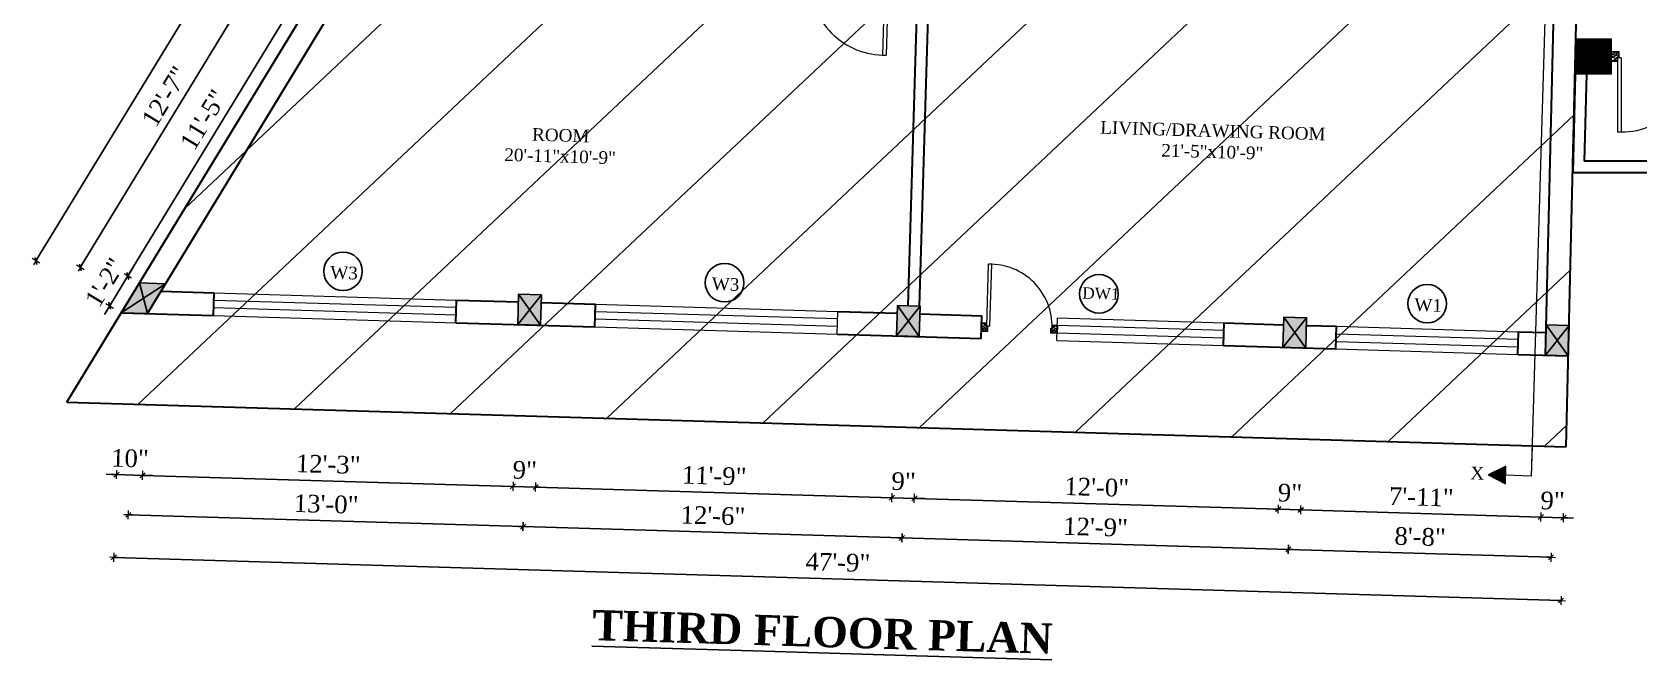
# Model space of a CAD drawing. Header units: inches. Extents: x 4069 to 291496, y -47643 to 12535.
# Drawn here: x 131821 to 132457, y -21510 to -21261 of the extents above; entities that cross this region are included whole.
import ezdxf

# ---------------------------------------------------------------- set-up
doc = ezdxf.new("R2010")
doc.units = ezdxf.units.IN
doc.header["$LTSCALE"] = 5
doc.header["$MEASUREMENT"] = 0
for name, color, linetype, lineweight in [('A-WALL', 7, 'Continuous', 9), ('Dimension', 7, 'Continuous', 18), ('DOOR', 62, 'Continuous', 0), ('Dw', 2, 'Continuous', 18)]:
    doc.layers.add(name, color=color, linetype=linetype, lineweight=lineweight)
doc.layers.add('dim line', color=7, linetype='Continuous', lineweight=15, true_color=0xfab2b2)
doc.layers.add('TEXT', color=6, linetype='Continuous')
doc.layers.add('WALL', color=7, linetype='Continuous')
doc.styles.add('ordinary', font='times.ttf')
doc.dimstyles.new('Copy of 96', dxfattribs={"dimtxt": 7, "dimasz": 4, "dimexe": 0.5, "dimexo": 0.5, "dimgap": 3, "dimtad": 1, "dimdec": 1, "dimzin": 11, "dimdsep": 46, "dimlunit": 4, "dimtxsty": 'ordinary', "dimblk": 'OBLIQUE', "dimcen": 0.09, "dimse1": 1, "dimse2": 1, "dimclrt": 6, "dimazin": 0, "dimtfac": 1, "dimtdec": 1, "dimtix": 1, "dimtmove": 2, "dimatfit": 3, "dimldrblk": 'leader', "dimfxl": 0.5, "dimfxlon": 1, "dimtolj": 1, "dimtzin": 0, "dimarcsym": 0})

# ---------------------------------------------------------------- blocks, each defined once
blk = doc.blocks.new('C1a')
at = {"color": 1, "ltscale": 5}
for p, q in [((18657.75, 4625.76), (18648.75, 4625.76)), ((18648.75, 4625.76), (18648.82, 4613.76)), ((18657.82, 4613.76), (18657.75, 4625.76)), ((18648.82, 4613.76), (18657.82, 4613.76))]:
    blk.add_line(p, q, dxfattribs=at)
blk = doc.blocks.new('c2a')
at = {"color": 1, "ltscale": 5}
for p, q in [((18091.63, 4625.76), (18084.82, 4613.76)), ((18101.98, 4625.76), (18091.63, 4625.76)), ((18095.17, 4613.76), (18101.98, 4625.76)), ((18084.82, 4613.76), (18095.17, 4613.76))]:
    blk.add_line(p, q, dxfattribs=at)
blk = doc.blocks.new('A$C27B36B59')
at = {"layer": 'DOOR'}
for p, q in [((0, 4), (0, 0)), ((2.5, 4), (0, 4)), ((0, 0), (3, 0)), ((2.5, 2.5), (2.5, 4)), ((3, 2.5), (2.5, 2.5)), ((3, 0), (3, 2.5))]:
    blk.add_line(p, q, dxfattribs=at)
for centre, radius, start, end in [((-1.4, -0.54), 4.75, 22.14107, 72.83803), ((1.34, 2.09), 1.64, 45.13802, 144.89476), ((2.21, 0.3), 2.49, 83.31492, 152.65798), ((0.13, 0.37), 2.05, 349.48753, 93.68048), ((1.96, -0.47), 2.01, 58.74475, 166.49498), ((-0.06, 0.32), 1.13, 343.54197, 86.94698), ((2.08, -0.4), 1.17, 38.28162, 160.15192)]:
    blk.add_arc(centre, radius, start, end, dxfattribs=at)
blk = doc.blocks.new('D2')
at = {"layer": 'DOOR'}
for p, q in [((74473.95, 24047.59), (74473.95, 24018.09)), ((74473.95, 24047.59), (74475.45, 24047.59)), ((74475.45, 24047.59), (74475.45, 24018.13))]:
    blk.add_line(p, q, dxfattribs=at)
blk.add_arc((74473.95, 24047.59), 29.5, 180, 272.9146, dxfattribs=at)
at = {"layer": 'DOOR', "xscale": -1, "rotation": 180}
blk.add_blockref('A$C27B36B59', (74441.95, 24050.09), dxfattribs=at)
at = {"layer": 'DOOR', "rotation": 180}
blk.add_blockref('A$C27B36B59', (74477.95, 24050.09), dxfattribs=at)
blk = doc.blocks.new('x-x')
at = {"ltscale": 5}
for points in [[(11364.03, -701.52), (11364.03, -694.51), (11357.15, -698.09)], [(11364.03, -1135.52), (11364.03, -1128.51), (11357.15, -1132.09)]]:
    blk.add_hatch(color=256, dxfattribs=at).paths.add_polyline_path(points)
for p, q in [((11364.03, -694.51), (11357.15, -698.09)), ((11357.15, -698.09), (11364.03, -701.52)), ((11364.03, -701.52), (11364.03, -694.51)), ((11374.13, -698.09), (11364.03, -698.09)), ((11374.13, -698.09), (11374.13, -1132.09)), ((11364.03, -1128.51), (11357.15, -1132.09)), ((11364.03, -1135.52), (11364.03, -1128.51)), ((11357.15, -1132.09), (11364.03, -1135.52)), ((11374.13, -1132.09), (11364.03, -1132.09))]:
    blk.add_line(p, q, dxfattribs=at)
at = {"layer": 'A-WALL', "color": 1, "ltscale": 5}
blk.add_line((11374.13, -1120.09), (11374.13, -1132.09), dxfattribs=at)
at = {"layer": 'TEXT', "style": 'ordinary'}
for p in [(11350.08, -700.97), (11350.08, -1134.1)]:
    blk.add_text('X', height=5, dxfattribs=at).set_placement(p)
blk = doc.blocks.new('oblique')
at = {"color": 0, "lineweight": -2}
blk.add_line((0.25, 0.25), (-0.25, -0.25), dxfattribs=at)
at = {"layer": 'dim line', "lineweight": 9}
for p, q in [((-0.4375, 0), (0.4375, 0)), ((0, 0.4375), (0, -0.4375))]:
    blk.add_line(p, q, dxfattribs=at)
blk = doc.blocks.new('*D3497')
at = {"layer": 'A-WALL', "color": 0, "lineweight": -2, "ltscale": 50, "transparency": 16777216}
blk.add_line((132422.38, -21469.23), (132318.42, -21466.12), dxfattribs=at)
at = {"layer": 'Defpoints', "color": 0, "ltscale": 50, "transparency": 16777216}
for p in [(132320.81, -21386.23), (132424.76, -21389.33), (132318.42, -21466.12)]:
    blk.add_point(p, dxfattribs=at)
at = {"layer": 'A-WALL', "color": 0, "lineweight": -2, "ltscale": 50, "transparency": 16777216, "xscale": 4, "yscale": 4, "zscale": 4}
for p, rotation in [((132318.42, -21466.12), 178.289985427954), ((132422.38, -21469.23), 358.289985427954)]:
    blk.add_blockref('oblique', p, dxfattribs=dict(at, rotation=rotation))
at = {"layer": 'A-WALL', "color": 6, "ltscale": 50, "transparency": 16777216, "insert": (132370.6, -21461.12), "char_height": 7, "attachment_point": 5, "rotation": 358.28999, "style": 'ordinary'}
blk.add_mtext('\\A1;8\'-8"', dxfattribs=at)
blk = doc.blocks.new('_OBLIQUE')
at = {"color": 0, "linetype": 'ByBlock'}
blk.add_line((-0.5, -0.5), (0.5, 0.5), dxfattribs=at)
blk = doc.blocks.new('leader')
at = {"layer": 'Dimension'}
for p, q in [((0, -4.33), (0, 4.33)), ((-4.42, 0), (4.42, 0))]:
    blk.add_line(p, q, dxfattribs=at)
blk = doc.blocks.new('*D3498')
at = {"layer": 'A-WALL', "color": 0, "lineweight": -2, "ltscale": 50, "transparency": 16777216}
blk.add_line((132318.42, -21466.12), (132165.49, -21461.56), dxfattribs=at)
at = {"layer": 'Defpoints', "color": 0, "ltscale": 50, "transparency": 16777216}
for p in [(132167.88, -21381.66), (132320.81, -21386.23), (132165.49, -21461.56)]:
    blk.add_point(p, dxfattribs=at)
at = {"layer": 'A-WALL', "color": 0, "lineweight": -2, "ltscale": 50, "transparency": 16777216, "xscale": 4, "yscale": 4, "zscale": 4}
for p, rotation in [((132165.49, -21461.56), 178.2899854279597), ((132318.42, -21466.12), 358.2899854279598)]:
    blk.add_blockref('oblique', p, dxfattribs=dict(at, rotation=rotation))
at = {"layer": 'A-WALL', "color": 6, "ltscale": 50, "transparency": 16777216, "insert": (132242.15, -21457.27), "char_height": 7, "attachment_point": 5, "rotation": 358.28999, "style": 'ordinary'}
blk.add_mtext('\\A1;12\'-9"', dxfattribs=at)
blk = doc.blocks.new('*D3499')
at = {"layer": 'A-WALL', "color": 0, "lineweight": -2, "ltscale": 50, "transparency": 16777216}
blk.add_line((132165.49, -21461.56), (132015.56, -21457.08), dxfattribs=at)
at = {"layer": 'Defpoints', "color": 0, "ltscale": 50, "transparency": 16777216}
for p in [(132017.94, -21377.19), (132167.88, -21381.66), (132015.56, -21457.08)]:
    blk.add_point(p, dxfattribs=at)
at = {"layer": 'A-WALL', "color": 0, "lineweight": -2, "ltscale": 50, "transparency": 16777216, "xscale": 4, "yscale": 4, "zscale": 4}
for p, rotation in [((132015.56, -21457.08), 178.2899854279597), ((132165.49, -21461.56), 358.2899854279598)]:
    blk.add_blockref('oblique', p, dxfattribs=dict(at, rotation=rotation))
at = {"layer": 'A-WALL', "color": 6, "ltscale": 50, "transparency": 16777216, "insert": (132090.72, -21452.76), "char_height": 7, "attachment_point": 5, "rotation": 358.28999, "style": 'ordinary'}
blk.add_mtext('\\A1;12\'-6"', dxfattribs=at)
blk = doc.blocks.new('*D3500')
at = {"layer": 'A-WALL', "color": 0, "lineweight": -2, "ltscale": 50, "transparency": 16777216}
blk.add_line((132015.56, -21457.08), (131859.3, -21452.42), dxfattribs=at)
at = {"layer": 'Defpoints', "color": 0, "ltscale": 50, "transparency": 16777216}
for p in [(131861.69, -21372.52), (132017.94, -21377.19), (131859.3, -21452.42)]:
    blk.add_point(p, dxfattribs=at)
at = {"layer": 'A-WALL', "color": 0, "lineweight": -2, "ltscale": 50, "transparency": 16777216, "xscale": 4, "yscale": 4, "zscale": 4}
for p, rotation in [((131859.3, -21452.42), 178.2899854279597), ((132015.56, -21457.08), 358.2899854279598)]:
    blk.add_blockref('oblique', p, dxfattribs=dict(at, rotation=rotation))
at = {"layer": 'A-WALL', "color": 6, "ltscale": 50, "transparency": 16777216, "insert": (131937.63, -21448.19), "char_height": 7, "attachment_point": 5, "rotation": 358.28999, "style": 'ordinary'}
blk.add_mtext('\\A1;13\'-0"', dxfattribs=at)
blk = doc.blocks.new('*D3501')
at = {"layer": 'A-WALL', "color": 0, "lineweight": -2, "ltscale": 50, "transparency": 16777216}
blk.add_line((132426.37, -21486.38), (131853.62, -21469.28), dxfattribs=at)
at = {"layer": 'Defpoints', "color": 0, "ltscale": 50, "transparency": 16777216}
for p in [(131856.52, -21372.37), (132429.26, -21389.47), (131853.62, -21469.28)]:
    blk.add_point(p, dxfattribs=at)
at = {"layer": 'A-WALL', "color": 0, "lineweight": -2, "ltscale": 50, "transparency": 16777216, "xscale": 4, "yscale": 4, "zscale": 4}
for p, rotation in [((131853.62, -21469.28), 178.2899854279597), ((132426.37, -21486.38), 358.2899854279598)]:
    blk.add_blockref('oblique', p, dxfattribs=dict(at, rotation=rotation))
at = {"layer": 'A-WALL', "color": 6, "ltscale": 50, "transparency": 16777216, "insert": (132140.19, -21471.26), "char_height": 7, "attachment_point": 5, "rotation": 358.28999, "style": 'ordinary'}
blk.add_mtext('\\A1;47\'-9"', dxfattribs=at)
blk = doc.blocks.new('*D3502')
at = {"layer": 'A-WALL', "color": 0, "lineweight": -2, "ltscale": 50, "transparency": 16777216}
for p, q in [((131859.12, -21357.8), (131861.2, -21354.38)), ((131851.95, -21369.59), (131859.12, -21357.8)), ((131851.95, -21369.59), (131849.87, -21373.01))]:
    blk.add_line(p, q, dxfattribs=at)
at = {"layer": 'Defpoints', "color": 0, "ltscale": 50, "transparency": 16777216}
for p in [(131859.12, -21357.8), (131863.68, -21360.58), (131856.52, -21372.37)]:
    blk.add_point(p, dxfattribs=at)
at = {"layer": 'A-WALL', "color": 0, "lineweight": -2, "ltscale": 50, "transparency": 16777216, "xscale": 4, "yscale": 4, "zscale": 4}
for p, rotation in [((131859.12, -21357.8), 238.701470922219), ((131851.95, -21369.59), 58.70147092221897)]:
    blk.add_blockref('oblique', p, dxfattribs=dict(at, rotation=rotation))
at = {"layer": 'A-WALL', "color": 6, "ltscale": 50, "transparency": 16777216, "insert": (131849.98, -21360.32), "char_height": 7, "attachment_point": 5, "rotation": 58.70147, "style": 'ordinary'}
blk.add_mtext('\\A1;1\'-2"', dxfattribs=at)
blk = doc.blocks.new('*D3503')
at = {"layer": 'A-WALL', "color": 0, "lineweight": -2, "ltscale": 50, "transparency": 16777216}
blk.add_line((131859.12, -21357.8), (131930.21, -21240.87), dxfattribs=at)
at = {"layer": 'Defpoints', "color": 0, "ltscale": 50, "transparency": 16777216}
for p in [(131930.21, -21240.87), (131934.78, -21243.65), (131863.68, -21360.58)]:
    blk.add_point(p, dxfattribs=at)
at = {"layer": 'A-WALL', "color": 0, "lineweight": -2, "ltscale": 50, "transparency": 16777216, "xscale": 4, "yscale": 4, "zscale": 4}
for p, rotation in [((131930.21, -21240.87), 58.7014709225079), ((131859.12, -21357.8), 238.7014709225079)]:
    blk.add_blockref('oblique', p, dxfattribs=dict(at, rotation=rotation))
at = {"layer": 'A-WALL', "color": 6, "ltscale": 50, "transparency": 16777216, "insert": (131889.06, -21295.93), "char_height": 7, "attachment_point": 5, "rotation": 58.70147, "style": 'ordinary'}
blk.add_mtext('\\A1;11\'-5"', dxfattribs=at)
blk = doc.blocks.new('*D3450')
at = {"layer": 'A-WALL', "color": 0, "lineweight": -2, "ltscale": 50, "transparency": 16777216}
blk.add_line((131918.58, -21225.72), (131840.32, -21354.45), dxfattribs=at)
at = {"layer": 'Defpoints', "color": 0, "ltscale": 50, "transparency": 16777216}
for p in [(131938.36, -21237.75), (131840.32, -21354.45), (131860.1, -21366.47)]:
    blk.add_point(p, dxfattribs=at)
at = {"layer": 'A-WALL', "color": 0, "lineweight": -2, "ltscale": 50, "transparency": 16777216, "xscale": 4, "yscale": 4, "zscale": 4}
for p, rotation in [((131918.58, -21225.72), 58.70147092250794), ((131840.32, -21354.45), 238.7014709225079)]:
    blk.add_blockref('oblique', p, dxfattribs=dict(at, rotation=rotation))
at = {"layer": 'A-WALL', "color": 6, "ltscale": 50, "transparency": 16777216, "insert": (131873.83, -21286.67), "char_height": 7, "attachment_point": 5, "rotation": 58.70147, "style": 'ordinary'}
blk.add_mtext('\\A1;12\'-7"', dxfattribs=at)
blk = doc.blocks.new('*D3451')
at = {"layer": 'A-WALL', "color": 0, "lineweight": -2, "ltscale": 50, "transparency": 16777216}
blk.add_line((131822.74, -21351.83), (132024.66, -21019.71), dxfattribs=at)
at = {"layer": 'Defpoints', "color": 0, "ltscale": 50, "transparency": 16777216}
for p in [(132024.66, -21019.71), (132058.44, -21040.25), (131856.52, -21372.37)]:
    blk.add_point(p, dxfattribs=at)
at = {"layer": 'A-WALL', "color": 0, "lineweight": -2, "ltscale": 50, "transparency": 16777216, "xscale": 4, "yscale": 4, "zscale": 4}
for p, rotation in [((132024.66, -21019.71), 58.701470922218), ((131822.74, -21351.83), 238.701470922218)]:
    blk.add_blockref('oblique', p, dxfattribs=dict(at, rotation=rotation))
at = {"layer": 'A-WALL', "color": 6, "ltscale": 50, "transparency": 16777216, "insert": (131918.1, -21182.36), "char_height": 7, "attachment_point": 5, "rotation": 58.70147, "style": 'ordinary'}
blk.add_mtext('\\A1;32\'-5"', dxfattribs=at)
blk = doc.blocks.new('*D3463')
at = {"layer": 'A-WALL', "color": 0, "lineweight": -2, "ltscale": 50, "transparency": 16777216}
for p, q in [((131854.6, -21436.47), (131850.6, -21436.35)), ((131854.6, -21436.47), (131864.95, -21436.78)), ((131864.95, -21436.78), (131868.95, -21436.9))]:
    blk.add_line(p, q, dxfattribs=at)
at = {"layer": 'Defpoints', "color": 0, "ltscale": 50, "transparency": 16777216}
for p in [(131856.52, -21372.37), (131866.86, -21372.68), (131864.95, -21436.78)]:
    blk.add_point(p, dxfattribs=at)
at = {"layer": 'A-WALL', "color": 0, "lineweight": -2, "ltscale": 50, "transparency": 16777216, "xscale": 4, "yscale": 4, "zscale": 4}
for p, rotation in [((131854.6, -21436.47), 358.2899854279598), ((131864.95, -21436.78), 178.2899854279597)]:
    blk.add_blockref('oblique', p, dxfattribs=dict(at, rotation=rotation))
at = {"layer": 'A-WALL', "color": 6, "ltscale": 50, "transparency": 16777216, "insert": (131859.97, -21430.06), "char_height": 7, "attachment_point": 5, "rotation": 358.28999, "style": 'ordinary'}
blk.add_mtext('\\A1;10"', dxfattribs=at)
blk = doc.blocks.new('*D3464')
at = {"layer": 'A-WALL', "color": 0, "lineweight": -2, "ltscale": 50, "transparency": 16777216}
blk.add_line((131864.95, -21436.78), (132011.53, -21441.15), dxfattribs=at)
at = {"layer": 'Defpoints', "color": 0, "ltscale": 50, "transparency": 16777216}
for p in [(131866.86, -21372.68), (132013.45, -21377.05), (132011.53, -21441.15)]:
    blk.add_point(p, dxfattribs=at)
at = {"layer": 'A-WALL', "color": 0, "lineweight": -2, "ltscale": 50, "transparency": 16777216, "xscale": 4, "yscale": 4, "zscale": 4}
for p, rotation in [((131864.95, -21436.78), 178.2899854279597), ((132011.53, -21441.15), 358.2899854279598)]:
    blk.add_blockref('oblique', p, dxfattribs=dict(at, rotation=rotation))
at = {"layer": 'A-WALL', "color": 6, "ltscale": 50, "transparency": 16777216, "insert": (131938.44, -21432.41), "char_height": 7, "attachment_point": 5, "rotation": 358.28999, "style": 'ordinary'}
blk.add_mtext('\\A1;12\'-3"', dxfattribs=at)
blk = doc.blocks.new('*D3465')
at = {"layer": 'A-WALL', "color": 0, "lineweight": -2, "ltscale": 50, "transparency": 16777216}
for p, q in [((132011.53, -21441.15), (132007.53, -21441.03)), ((132011.53, -21441.15), (132020.53, -21441.42)), ((132020.53, -21441.42), (132024.53, -21441.54))]:
    blk.add_line(p, q, dxfattribs=at)
at = {"layer": 'Defpoints', "color": 0, "ltscale": 50, "transparency": 16777216}
for p in [(132013.45, -21377.05), (132022.44, -21377.32), (132020.53, -21441.42)]:
    blk.add_point(p, dxfattribs=at)
at = {"layer": 'A-WALL', "color": 0, "lineweight": -2, "ltscale": 50, "transparency": 16777216, "xscale": 4, "yscale": 4, "zscale": 4}
for p, rotation in [((132011.53, -21441.15), 358.2899854279598), ((132020.53, -21441.42), 178.2899854279597)]:
    blk.add_blockref('oblique', p, dxfattribs=dict(at, rotation=rotation))
at = {"layer": 'A-WALL', "color": 6, "ltscale": 50, "transparency": 16777216, "insert": (132016.23, -21434.72), "char_height": 7, "attachment_point": 5, "rotation": 358.28999, "style": 'ordinary'}
blk.add_mtext('\\A1;9"', dxfattribs=at)
blk = doc.blocks.new('*D3466')
at = {"layer": 'A-WALL', "color": 0, "lineweight": -2, "ltscale": 50, "transparency": 16777216}
blk.add_line((132020.53, -21441.42), (132161.47, -21445.63), dxfattribs=at)
at = {"layer": 'Defpoints', "color": 0, "ltscale": 50, "transparency": 16777216}
for p in [(132022.44, -21377.32), (132163.38, -21381.53), (132161.47, -21445.63)]:
    blk.add_point(p, dxfattribs=at)
at = {"layer": 'A-WALL', "color": 0, "lineweight": -2, "ltscale": 50, "transparency": 16777216, "xscale": 4, "yscale": 4, "zscale": 4}
for p, rotation in [((132020.53, -21441.42), 178.2899854279597), ((132161.47, -21445.63), 358.2899854279598)]:
    blk.add_blockref('oblique', p, dxfattribs=dict(at, rotation=rotation))
at = {"layer": 'A-WALL', "color": 6, "ltscale": 50, "transparency": 16777216, "insert": (132091.19, -21436.96), "char_height": 7, "attachment_point": 5, "rotation": 358.28999, "style": 'ordinary'}
blk.add_mtext('\\A1;11\'-9"', dxfattribs=at)
blk = doc.blocks.new('*D3467')
at = {"layer": 'A-WALL', "color": 0, "lineweight": -2, "ltscale": 50, "transparency": 16777216}
for p, q in [((132161.47, -21445.63), (132157.47, -21445.51)), ((132161.47, -21445.63), (132170.46, -21445.9)), ((132170.46, -21445.9), (132174.46, -21446.02))]:
    blk.add_line(p, q, dxfattribs=at)
at = {"layer": 'Defpoints', "color": 0, "ltscale": 50, "transparency": 16777216}
for p in [(132163.38, -21381.53), (132172.37, -21381.8), (132170.46, -21445.9)]:
    blk.add_point(p, dxfattribs=at)
at = {"layer": 'A-WALL', "color": 0, "lineweight": -2, "ltscale": 50, "transparency": 16777216, "xscale": 4, "yscale": 4, "zscale": 4}
for p, rotation in [((132161.47, -21445.63), 358.2899854279598), ((132170.46, -21445.9), 178.2899854279597)]:
    blk.add_blockref('oblique', p, dxfattribs=dict(at, rotation=rotation))
at = {"layer": 'A-WALL', "color": 6, "ltscale": 50, "transparency": 16777216, "insert": (132166.16, -21439.19), "char_height": 7, "attachment_point": 5, "rotation": 358.28999, "style": 'ordinary'}
blk.add_mtext('\\A1;9"', dxfattribs=at)
blk = doc.blocks.new('*D3468')
at = {"layer": 'A-WALL', "color": 0, "lineweight": -2, "ltscale": 50, "transparency": 16777216}
blk.add_line((132170.46, -21445.9), (132314.4, -21450.19), dxfattribs=at)
at = {"layer": 'Defpoints', "color": 0, "ltscale": 50, "transparency": 16777216}
for p in [(132172.37, -21381.8), (132316.31, -21386.1), (132314.4, -21450.19)]:
    blk.add_point(p, dxfattribs=at)
at = {"layer": 'A-WALL', "color": 0, "lineweight": -2, "ltscale": 50, "transparency": 16777216, "xscale": 4, "yscale": 4, "zscale": 4}
for p, rotation in [((132170.46, -21445.9), 178.2899854279597), ((132314.4, -21450.19), 358.2899854279598)]:
    blk.add_blockref('oblique', p, dxfattribs=dict(at, rotation=rotation))
at = {"layer": 'A-WALL', "color": 6, "ltscale": 50, "transparency": 16777216, "insert": (132242.62, -21441.49), "char_height": 7, "attachment_point": 5, "rotation": 358.28999, "style": 'ordinary'}
blk.add_mtext('\\A1;12\'-0"', dxfattribs=at)
blk = doc.blocks.new('*D3469')
at = {"layer": 'A-WALL', "color": 0, "lineweight": -2, "ltscale": 50, "transparency": 16777216}
for p, q in [((132314.4, -21450.19), (132310.4, -21450.07)), ((132314.4, -21450.19), (132323.39, -21450.46)), ((132323.39, -21450.46), (132327.39, -21450.58))]:
    blk.add_line(p, q, dxfattribs=at)
at = {"layer": 'Defpoints', "color": 0, "ltscale": 50, "transparency": 16777216}
for p in [(132316.31, -21386.1), (132325.31, -21386.36), (132323.39, -21450.46)]:
    blk.add_point(p, dxfattribs=at)
at = {"layer": 'A-WALL', "color": 0, "lineweight": -2, "ltscale": 50, "transparency": 16777216, "xscale": 4, "yscale": 4, "zscale": 4}
for p, rotation in [((132314.4, -21450.19), 358.2899854279598), ((132323.39, -21450.46), 178.2899854279597)]:
    blk.add_blockref('oblique', p, dxfattribs=dict(at, rotation=rotation))
at = {"layer": 'A-WALL', "color": 6, "ltscale": 50, "transparency": 16777216, "insert": (132319.09, -21443.76), "char_height": 7, "attachment_point": 5, "rotation": 358.28999, "style": 'ordinary'}
blk.add_mtext('\\A1;9"', dxfattribs=at)
blk = doc.blocks.new('*D3470')
at = {"layer": 'A-WALL', "color": 0, "lineweight": -2, "ltscale": 50, "transparency": 16777216}
blk.add_line((132323.39, -21450.46), (132418.35, -21453.3), dxfattribs=at)
at = {"layer": 'Defpoints', "color": 0, "ltscale": 50, "transparency": 16777216}
for p in [(132325.31, -21386.36), (132420.26, -21389.2), (132418.35, -21453.3)]:
    blk.add_point(p, dxfattribs=at)
at = {"layer": 'A-WALL', "color": 0, "lineweight": -2, "ltscale": 50, "transparency": 16777216, "xscale": 4, "yscale": 4, "zscale": 4}
for p, rotation in [((132323.39, -21450.46), 178.2899854279597), ((132418.35, -21453.3), 358.2899854279598)]:
    blk.add_blockref('oblique', p, dxfattribs=dict(at, rotation=rotation))
at = {"layer": 'A-WALL', "color": 6, "ltscale": 50, "transparency": 16777216, "insert": (132371.07, -21445.31), "char_height": 7, "attachment_point": 5, "rotation": 358.28999, "style": 'ordinary'}
blk.add_mtext('\\A1;7\'-11"', dxfattribs=at)
blk = doc.blocks.new('*D3471')
at = {"layer": 'A-WALL', "color": 0, "lineweight": -2, "ltscale": 50, "transparency": 16777216}
for p, q in [((132418.35, -21453.3), (132414.35, -21453.18)), ((132418.35, -21453.3), (132427.35, -21453.57)), ((132427.35, -21453.57), (132431.34, -21453.69))]:
    blk.add_line(p, q, dxfattribs=at)
at = {"layer": 'Defpoints', "color": 0, "ltscale": 50, "transparency": 16777216}
for p in [(132420.26, -21389.2), (132429.26, -21389.47), (132427.35, -21453.57)]:
    blk.add_point(p, dxfattribs=at)
at = {"layer": 'A-WALL', "color": 0, "lineweight": -2, "ltscale": 50, "transparency": 16777216, "xscale": 4, "yscale": 4, "zscale": 4}
for p, rotation in [((132418.35, -21453.3), 358.2899854279598), ((132427.35, -21453.57), 178.2899854279597)]:
    blk.add_blockref('oblique', p, dxfattribs=dict(at, rotation=rotation))
at = {"layer": 'A-WALL', "color": 6, "ltscale": 50, "transparency": 16777216, "insert": (132423.04, -21446.86), "char_height": 7, "attachment_point": 5, "rotation": 358.28999, "style": 'ordinary'}
blk.add_mtext('\\A1;9"', dxfattribs=at)

msp = doc.modelspace()

# ---------------------------------------------------------------- hatches: boundary and pattern name
at = {"layer": 'A-WALL', "ltscale": 5}
h = msp.add_hatch(dxfattribs=at)
h.set_pattern_fill('ANSI31', color=256)
h.set_pattern_definition([(45, (107900.53767, -22767.597), (-0.08838834765, 0.08838834765), [])])
h.paths.add_polyline_path([(132432.2368, -21263.87586), (132432.2368, -21277.87586), (132446.2368, -21277.87586), (132446.2368, -21263.87586)])
at = {"layer": 'WALL', "linetype": 'ByBlock', "ltscale": 5, "true_color": 0xf8991e}
h = msp.add_hatch(dxfattribs=at)
h.set_pattern_fill('ANSI31', color=30, scale=350, angle=-1.71001457)
h.set_pattern_definition([(43.29, (125502.7, -17903.716), (-29.99899, 31.8453), [])])
h.paths.add_polyline_path([(131835.00906, -21407.74277), (132079.94389, -21004.87244), (132438.23225, -21015.56887), (132428.4074, -21425.45823)])
h = msp.add_hatch(color=30, dxfattribs=at)
h.dxf.hatch_style = 1
h.paths.add_polyline_path([(131865.27247, -21366.62755), (131866.86058, -21372.67763), (131874.02941, -21360.8863)])
h.paths.add_polyline_path([(131865.27247, -21366.62755), (131874.02941, -21360.8863), (131863.68436, -21360.57746)])
h.paths.add_polyline_path([(131863.68436, -21360.57746), (131856.51553, -21372.36879), (131865.27247, -21366.62755)])
h.paths.add_polyline_path([(131865.27247, -21366.62755), (131856.51553, -21372.36879), (131866.86058, -21372.67763)])
h = msp.add_hatch(color=30, dxfattribs=at)
h.dxf.hatch_style = 1
h.paths.add_polyline_path([(132018.12257, -21371.19077), (132013.44553, -21377.05381), (132022.44152, -21377.32238)])
h.paths.add_polyline_path([(132022.44152, -21377.32238), (132022.79961, -21365.32773), (132018.12257, -21371.19077)])
h.paths.add_polyline_path([(132018.12257, -21371.19077), (132022.79961, -21365.32773), (132013.80362, -21365.05916)])
h.paths.add_polyline_path([(132013.80362, -21365.05916), (132013.44553, -21377.05381), (132018.12257, -21371.19077)])
h = msp.add_hatch(color=30, dxfattribs=at)
h.dxf.hatch_style = 1
h.paths.add_polyline_path([(132168.05577, -21375.66691), (132163.37873, -21381.52996), (132172.37472, -21381.79853)])
h.paths.add_polyline_path([(132172.37472, -21381.79853), (132172.73281, -21369.80387), (132168.05577, -21375.66691)])
h.paths.add_polyline_path([(132168.05577, -21375.66691), (132172.73281, -21369.80387), (132163.73682, -21369.5353)])
h.paths.add_polyline_path([(132163.73682, -21369.5353), (132163.37873, -21381.52996), (132168.05577, -21375.66691)])
h = msp.add_hatch(color=30, dxfattribs=at)
h.dxf.hatch_style = 1
h.paths.add_polyline_path([(132320.98763, -21380.23258), (132316.31059, -21386.09562), (132325.30658, -21386.36419)])
h.paths.add_polyline_path([(132325.30658, -21386.36419), (132325.66468, -21374.36954), (132320.98763, -21380.23258)])
h.paths.add_polyline_path([(132320.98763, -21380.23258), (132325.66468, -21374.36954), (132316.66868, -21374.10097)])
h.paths.add_polyline_path([(132316.66868, -21374.10097), (132316.31059, -21386.09562), (132320.98763, -21380.23258)])
h = msp.add_hatch(color=30, dxfattribs=at)
h.dxf.hatch_style = 1
h.paths.add_polyline_path([(132429.26035, -21389.46765), (132424.90443, -21383.33494), (132420.26419, -21389.19908)])
h.paths.add_polyline_path([(132429.26035, -21389.46765), (132429.54467, -21377.4708), (132424.90443, -21383.33494)])
h.paths.add_polyline_path([(132429.54467, -21377.4708), (132420.54851, -21377.20222), (132424.90443, -21383.33494)])
h.paths.add_polyline_path([(132424.90443, -21383.33494), (132420.54851, -21377.20222), (132420.26419, -21389.19908)])

# ---------------------------------------------------------------- linework, layer by layer
at = {"color": 1, "ltscale": 5}
for p, q in [((131856.51553, -21372.36879), (131874.02941, -21360.8863)), ((131866.86058, -21372.67763), (131863.68436, -21360.57746)), ((132013.44553, -21377.05381), (132022.79961, -21365.32773)), ((132022.44152, -21377.32238), (132013.80362, -21365.05916)), ((132163.37873, -21381.52996), (132172.73281, -21369.80387)), ((132172.37472, -21381.79853), (132163.73682, -21369.5353)), ((132316.31059, -21386.09562), (132325.66468, -21374.36954)), ((132325.30658, -21386.36419), (132316.66868, -21374.10097)), ((132420.26419, -21389.19908), (132429.54467, -21377.4708)), ((132429.26035, -21389.46765), (132420.54851, -21377.20222))]:
    msp.add_line(p, q, dxfattribs=at)
at = {"layer": 'A-WALL', "lineweight": 30}
for p, q in [((131835.00906, -21407.74277), (132079.94389, -21004.87244)), ((131866.86058, -21372.67763), (131952.28907, -21232.16432)), ((132420.26419, -21389.19908), (132423.65231, -21246.23652)), ((132428.4074, -21425.45823), (132432.64847, -21246.50509)), ((132171.35254, -21250.70964), (132167.80147, -21369.65665)), ((132175.85054, -21250.84393), (132172.29947, -21369.79093)), ((132431.90501, -21277.87586), (132430.98073, -21316.87586)), ((132436.40627, -21277.87586), (132435.58864, -21312.37586)), ((132691.51445, -21312.37586), (132435.58864, -21312.37586)), ((132696.01445, -21316.87586), (132430.98073, -21316.87586)), ((131872.2372, -21363.83414), (131893.26785, -21364.46199)), ((131892.99928, -21373.45798), (131893.26785, -21364.46199)), ((131988.95653, -21376.32271), (131989.2251, -21367.32672)), ((131989.2251, -21367.32672), (132013.7141, -21368.05782)), ((131856.51553, -21372.36879), (131892.99928, -21373.45798)), ((132022.71009, -21368.32639), (132044.2006, -21368.96797)), ((132043.93203, -21377.96397), (132044.2006, -21368.96797)), ((132140.15785, -21371.83271), (132163.6473, -21372.53397)), ((132172.64329, -21372.80253), (132197.13246, -21373.53364)), ((132196.8639, -21382.52963), (132197.13246, -21373.53364)), ((131988.95653, -21376.32271), (132043.93203, -21377.96397)), ((132292.82114, -21385.39436), (132293.08971, -21376.39837)), ((132293.08971, -21376.39837), (132316.57916, -21377.09963)), ((132325.57515, -21377.3682), (132337.56989, -21377.72629)), ((132337.30133, -21386.72229), (132337.56989, -21377.72629)), ((132409.26926, -21388.87084), (132409.53783, -21379.87484)), ((132409.53783, -21379.87484), (132420.47611, -21380.25712)), ((132139.88928, -21380.8287), (132196.8639, -21382.52963)), ((132292.82114, -21385.39436), (132337.30133, -21386.72229)), ((132409.26926, -21388.87084), (132429.26035, -21389.46765)), ((131835.00906, -21407.74277), (132428.4074, -21425.45823))]:
    msp.add_line(p, q, dxfattribs=at)
at = {"layer": 'A-WALL', "ltscale": 5}
msp.add_lwpolyline([(132432.2368, -21263.87586), (132446.2368, -21263.87586), (132446.2368, -21277.87586), (132432.2368, -21277.87586)], close=True, dxfattribs=at)
at = {"layer": 'Dw', "color": 3}
for p, q in [((131893.26785, -21364.46199), (131989.2251, -21367.32672)), ((131892.99928, -21373.45798), (131988.95653, -21376.32271)), ((131989.04605, -21373.32405), (131893.0888, -21370.45932)), ((131989.13557, -21370.32539), (131893.17833, -21367.46065)), ((132140.06833, -21374.83137), (132044.11108, -21371.96664)), ((132044.2006, -21368.96797), (132140.15785, -21371.83271)), ((132139.88928, -21380.8287), (132140.15785, -21371.83271)), ((132043.93203, -21377.96397), (132139.88928, -21380.8287)), ((132139.9788, -21377.83003), (132044.02156, -21374.9653)), ((132226.85054, -21383.42486), (132227.1191, -21374.42887)), ((132293.00019, -21379.39704), (132227.02958, -21377.42753)), ((132227.1191, -21374.42887), (132293.08971, -21376.39837)), ((132337.56989, -21377.72629), (132409.53783, -21379.87484)), ((132226.85054, -21383.42486), (132292.82114, -21385.39436)), ((132292.91067, -21382.3957), (132226.94006, -21380.4262)), ((132337.36796, -21383.72282), (132409.3359, -21385.87137)), ((132337.45749, -21380.72416), (132409.42542, -21382.87271)), ((132337.45749, -21380.72416), (132409.42542, -21382.87271)), ((132337.27844, -21386.7216), (132409.24637, -21388.87015))]:
    msp.add_line(p, q, dxfattribs=at)
at = {"layer": 'TEXT'}
for centre in [(131944.29148, -21355.95629), (132095.30334, -21360.46464), (132243.46494, -21364.88789), (132373.40662, -21368.7672)]:
    msp.add_circle(centre, 7.64038, dxfattribs=at)
at = {"layer": 'WALL', "color": 2, "linetype": 'ByBlock', "ltscale": 5}
for points in [[(131856.51553, -21372.36879), (131866.86058, -21372.67763), (131874.02941, -21360.8863), (131863.68436, -21360.57746)], [(132013.44553, -21377.05381), (132022.44152, -21377.32238), (132022.79961, -21365.32773), (132013.80362, -21365.05916)], [(132163.37873, -21381.52996), (132172.37472, -21381.79853), (132172.73281, -21369.80387), (132163.73682, -21369.5353)], [(132316.31059, -21386.09562), (132325.30658, -21386.36419), (132325.66468, -21374.36954), (132316.66868, -21374.10097)], [(132420.54851, -21377.20222), (132420.26419, -21389.19908), (132429.26035, -21389.46765), (132429.54467, -21377.4708)]]:
    msp.add_lwpolyline(points, close=True, dxfattribs=at)

# ---------------------------------------------------------------- block references
at = {"layer": 'A-WALL', "color": 1, "rotation": 358.2899854279544}
msp.add_blockref('x-x', (121079.26532, -19966.04811), dxfattribs=at)
at = {"layer": 'WALL', "color": 2, "linetype": 'ByBlock', "rotation": 358.2899854279544}
msp.add_blockref('D2', (57000.25389, -43055.33075), dxfattribs=at)
at = {"layer": 'WALL', "color": 2, "linetype": 'ByBlock', "xscale": -1, "rotation": 359.9999999998169}
msp.add_blockref('D2', (206924.18802, -45318.96377), dxfattribs=at)
at = {"layer": 'WALL', "color": 2, "linetype": 'ByBlock', "xscale": 0.8332999999984168, "yscale": 0.8333000000002357, "zscale": 0.8333, "rotation": 178.2899854279543}
msp.add_blockref('D2', (194829.82699, -3199.68779), dxfattribs=at)
at = {"layer": 'WALL', "color": 2, "linetype": 'ByBlock', "ltscale": 5, "rotation": 358.2899854279544}
for name in ['c2a', 'C1a']:
    msp.add_blockref(name, (113642.07124, -25444.40501), dxfattribs=at)

# ---------------------------------------------------------------- texts
at = {"layer": 'TEXT', "style": 'ordinary'}
for s, height, p in [('W3', 5, (131939.16929, -21358.86886)), ('W3', 5, (132090.18115, -21363.3772)), ('DW1', 4.5, (132236.84474, -21366.76289)), ('W1', 5, (132368.28443, -21371.67977))]:
    msp.add_text(s, height=height, rotation=358.29037351, dxfattribs=at).set_placement(p)
at = {"layer": 'TEXT', "char_height": 5, "attachment_point": 8, "rotation": 358.28959735, "style": 'ordinary'}
for s, insert in [('LIVING/DRAWING ROOM\\P21\'-5"x10\'-9"', (132288.26033, -21311.14263)), ('ROOM\\P20\'-11"x10\'-9"', (132030.14534, -21312.93565))]:
    msp.add_mtext_dynamic_manual_height_columns(s, width=101.5687276, gutter_width=1720.71691, heights=[0], dxfattribs=dict(at, insert=insert))
at = {"layer": 'TEXT', "insert": (132133.86779, -21504.95176), "char_height": 12, "width": 219.8150831, "attachment_point": 8, "rotation": 358.28959735, "style": 'ordinary'}
msp.add_mtext('{\\fTimes New Roman|b1|i0|c0|p18;\\LTHIRD FLOOR PLAN}', dxfattribs=at)

# ---------------------------------------------------------------- dimensions: what is measured, and where the dimension line sits
at = {"layer": 'A-WALL', "ltscale": 50}
for p1, p2, distance, picture, middle in [((131856.51553, -21372.36879), (132058.43742, -21040.24642), 39.52759, '*D3451', (131918.09543, -21182.36494)), ((131856.51553, -21372.36879), (131863.68436, -21360.57746), 5.34192, '*D3502', (131849.98135, -21360.32128)), ((132424.76227, -21389.33337), (132320.80859, -21386.22991), 79.92751, '*D3497', (132370.59609, -21461.11592))]:
    dim = msp.add_aligned_dim(p1=p1, p2=p2, distance=distance, dimstyle='Copy of 96', override={"dimdec": 0, "dimblk": 'oblique', "dimtdec": 0, "dimarcsym": 1}, dxfattribs=at)
    dim.commit()
    dim.dimension.update_dxf_attribs({"geometry": picture, "text_midpoint": middle})
for base, p1, p2, angle, picture, middle in [((131840.31816, -21354.44631), (131938.35961, -21237.75114), (131860.09995, -21366.47312), 58.70147092, '*D3450', (131873.83355, -21286.67188)), ((131930.21068, -21240.87169), (131863.68436, -21360.57746), (131934.7752, -21243.64681), 238.70147092, '*D3503', (131889.05944, -21295.92883)), ((131864.94698, -21436.77592), (131856.51553, -21372.36879), (131866.86058, -21372.67763), 358.28998543, '*D3463', (131859.97023, -21430.06386)), ((131853.62237, -21469.27833), (132429.26035, -21389.46765), (131856.51553, -21372.36879), 358.28998543, '*D3501', (132140.19086, -21471.26003)), ((131859.30295, -21452.41513), (132017.94353, -21377.1881), (131861.68806, -21372.52321), 358.28998543, '*D3500', (131937.62645, -21448.18993)), ((132011.53192, -21441.1521), (131866.86058, -21372.67763), (132013.44553, -21377.05381), 358.28998543, '*D3464', (131938.43522, -21432.40637)), ((132020.52792, -21441.42067), (132013.44553, -21377.05381), (132022.44152, -21377.32238), 358.28998543, '*D3465', (132016.226, -21434.71866)), ((132015.55841, -21457.08002), (132167.87673, -21381.66424), (132017.94353, -21377.1881), 358.28998543, '*D3499', (132090.72079, -21452.76045)), ((132161.46512, -21445.62825), (132022.44152, -21377.32238), (132163.37873, -21381.52996), 358.28998543, '*D3466', (132091.19259, -21436.95673)), ((132170.46112, -21445.89682), (132163.37873, -21381.52996), (132172.37472, -21381.79853), 358.28998543, '*D3467', (132166.15919, -21439.1948)), ((132165.49161, -21461.55616), (132320.80859, -21386.22991), (132167.87673, -21381.66424), 358.28998543, '*D3498', (132242.15362, -21457.27126)), ((132314.39699, -21450.19391), (132172.37472, -21381.79853), (132316.31059, -21386.09562), 358.28998543, '*D3468', (132242.62482, -21441.48772)), ((132323.39298, -21450.46248), (132316.31059, -21386.09562), (132325.30658, -21386.36419), 358.28998543, '*D3469', (132319.09106, -21443.76047)), ((132418.35059, -21453.29737), (132325.30658, -21386.36419), (132420.26419, -21389.19908), 358.28998543, '*D3470', (132371.06786, -21445.3122)), ((132427.34675, -21453.56594), (132420.26419, -21389.19908), (132429.26035, -21389.46765), 358.28998543, '*D3471', (132423.04474, -21446.86393))]:
    dim = msp.add_linear_dim(base=base, p1=p1, p2=p2, angle=angle, dimstyle='Copy of 96', override={"dimdec": 0, "dimblk": 'oblique', "dimtdec": 0, "dimarcsym": 1}, dxfattribs=at)
    dim.commit()
    dim.dimension.update_dxf_attribs({"geometry": picture, "text_midpoint": middle})

doc.saveas('drawing.dxf')
